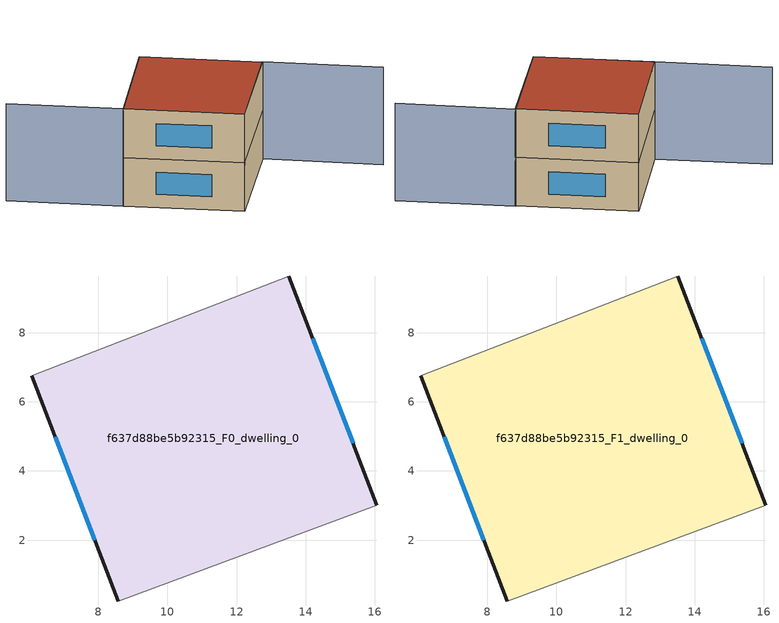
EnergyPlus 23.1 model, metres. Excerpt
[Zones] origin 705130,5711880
f637d88be5b92315_F0_dwelling_0
 floor ground (EU_floor_Construction): 13.51,9.64 16.06,3 8.58,0.24 6.07,6.75 z0
 wall outside (EU_wall_Construction): 16.06,3 13.51,9.64 / 6.07,6.75 8.58,0.24 z0:3
 wall adiabatic (EU_wall_Construction): 13.51,9.64 6.07,6.75 / 8.58,0.24 16.06,3 z0:3
 window (EU_Window_Construction): 15.37,4.8 14.2,7.84 / 6.75,4.99 7.9,2 z0.81:2.19
f637d88be5b92315_F1_dwelling_0
 floor to f637d88be5b92315_F0_dwelling_0 (EU_floor_Construction): 13.51,9.64 16.05,3 8.58,0.24 6.07,6.75 z3
 wall outside (EU_wall_Construction): 16.06,3 13.51,9.64 / 6.07,6.75 8.58,0.24 z3:6
 wall adiabatic (EU_wall_Construction): 13.51,9.64 6.07,6.75 / 8.58,0.24 16.06,3 z3:6
 window (EU_Window_Construction): 15.37,4.8 14.2,7.84 / 6.75,4.99 7.9,2 z3.81:5.19
 roof outside (EU_roof_Construction): 16.06,3 13.51,9.64 6.07,6.75 8.58,0.24 z6
shading: 8.58,0.24 16.1,3.06 / 16.1,3.06 18.54,-3.46 / 13.52,9.63 6.07,6.75 / 6.07,6.75 3.64,13.05 z0:6
[Building]
EU S2 Campaign: North Axis=0; Terrain=City; Solar Distribution=FullExterior
[Site:Location]
London: Latitude=51.5; Longitude=-0.5; Time Zone=0; Elevation=25
[SizingPeriod:WeatherFileDays]
AnnualSizingPeriod: Begin Month=1; Begin Day of Month=1; End Month=12; End Day of Month=31; Day of Week for Start Day=Monday; Use Weather File Daylight Saving Period=No; Use Weather File Rain and Snow Indicators=No
[MATERIAL]
EU_InternalMass_Material: Roughness=MediumRough; Thickness=0.1; Conductivity=1; Density=1800; Specific Heat=900; Thermal Absorptance=0.9; Solar Absorptance=0.7; Visible Absorptance=0.7
[MATERIAL:NOMASS] Roughness=MediumRough; Thermal Absorptance=0.9; Solar Absorptance=0.7; Visible Absorptance=0.7
Name | Thermal Resistance
EU_wall_NoMass | 0.727863
EU_roof_NoMass | 0.773354
EU_floor_NoMass | 1.79329
[WINDOWMATERIAL:SIMPLEGLAZINGSYSTEM]
EU_Window_SimpleGlazing: UFactor=2.58614; Solar Heat Gain Coefficient=0.76; Visible Transmittance=0.76
[CONSTRUCTION]
EU_wall_Construction: EU_wall_NoMass
EU_roof_Construction: EU_roof_NoMass
EU_floor_Construction: EU_floor_NoMass
EU_Window_Construction: EU_Window_SimpleGlazing
EU_InternalMass_Construction: EU_InternalMass_Material
[ZONE] Type=1; Multiplier=1; Ceiling Height=autocalculate; Volume=168.422; Floor Area=autocalculate; Part of Total Floor Area=Yes
f637d88be5b92315_F0_dwelling_0; f637d88be5b92315_F1_dwelling_0
[INTERNALMASS] Construction=EU_InternalMass_Construction; Surface Area=56.1404
Name | Zone or ZoneList
f637d88be5b92315_F0_dwelling_0_EU_InternalMass | f637d88be5b92315_F0_dwelling_0
f637d88be5b92315_F1_dwelling_0_EU_InternalMass | f637d88be5b92315_F1_dwelling_0
[OTHEREQUIPMENT] Fuel Type=Electricity; Design Level Calculation Method=Watts/Area; Power per Zone Floor Area=1; Fraction Latent=0; Fraction Radiant=0; Fraction Lost=0; Carbon Dioxide Generation Rate=0; EndUse Subcategory=EU_Step8_InternalGains
Name | Zone or ZoneList or Space or SpaceList | Schedule
EU_Step8_InternalGain_f637d88be5b92315_F0_dwelling_0_f000 | f637d88be5b92315_F0_dwelling_0 | EU_Step8_GainSchedule_f637d88be5b92315_F0_dwelling_0_f000
EU_Step8_InternalGain_f637d88be5b92315_F1_dwelling_0_f000 | f637d88be5b92315_F1_dwelling_0 | EU_Step8_GainSchedule_f637d88be5b92315_F1_dwelling_0_f000
[ZONEVENTILATION:DESIGNFLOWRATE] Schedule=EU_AlwaysOn; Design Flow Rate Calculation Method=AirChanges/Hour; Air Changes per Hour=0.484901; Ventilation Type=Natural; Fan Pressure Rise=0; Fan Total Efficiency=1; Constant Term Coefficient=1; Temperature Term Coefficient=0; Velocity Term Coefficient=0; Velocity Squared Term Coefficient=0; Minimum Indoor Temperature=-100; Maximum Indoor Temperature=100; Delta Temperature=-100; Minimum Outdoor Temperature=-100; Maximum Outdoor Temperature=100; Maximum Wind Speed=40
Name | Zone or ZoneList or Space or SpaceList
EU_ConstantAir_f637d88be5b92315_F0_dwelling_0 | f637d88be5b92315_F0_dwelling_0
EU_ConstantAir_f637d88be5b92315_F1_dwelling_0 | f637d88be5b92315_F1_dwelling_0
[HVACTEMPLATE:THERMOSTAT] Constant Heating Setpoint=20; Constant Cooling Setpoint=50
EU_HeatOnly_f637d88be5b92315_F0_dwelling_0; EU_HeatOnly_f637d88be5b92315_F1_dwelling_0
[HVACTEMPLATE:ZONE:IDEALLOADSAIRSYSTEM] System Availability Schedule=EU_AlwaysOn; Maximum Heating Supply Air Temperature=50; Minimum Cooling Supply Air Temperature=13; Maximum Heating Supply Air Humidity Ratio=0.0156; Minimum Cooling Supply Air Humidity Ratio=0.0077; Heating Limit=NoLimit; Cooling Limit=NoLimit; Heating Availability Schedule=EU_AlwaysOn; Cooling Availability Schedule=EU_CoolingOff; Dehumidification Control Type=ConstantSensibleHeatRatio; Cooling Sensible Heat Ratio=0.7; Dehumidification Setpoint=60; Humidification Control Type=None; Humidification Setpoint=30; Outdoor Air Method=None; Outdoor Air Flow Rate per Person=0.00944; Outdoor Air Flow Rate per Zone Floor Area=0; Outdoor Air Flow Rate per Zone=0; Demand Controlled Ventilation Type=None; Outdoor Air Economizer Type=NoEconomizer; Heat Recovery Type=None; Sensible Heat Recovery Effectiveness=0.7; Latent Heat Recovery Effectiveness=0.65
Name | Template Thermostat
f637d88be5b92315_F0_dwelling_0 | EU_HeatOnly_f637d88be5b92315_F0_dwelling_0
f637d88be5b92315_F1_dwelling_0 | EU_HeatOnly_f637d88be5b92315_F1_dwelling_0
[SIZING:ZONE] Zone Cooling Design Supply Air Temperature Input Method=SupplyAirTemperature; Zone Cooling Design Supply Air Temperature=13; Zone Heating Design Supply Air Temperature Input Method=SupplyAirTemperature; Zone Heating Design Supply Air Temperature=50; Zone Cooling Design Supply Air Humidity Ratio=0.008; Zone Heating Design Supply Air Humidity Ratio=0.008; Cooling Design Air Flow Method=DesignDay; Cooling Design Air Flow Rate=0; Cooling Minimum Air Flow per Zone Floor Area=0.000762; Cooling Minimum Air Flow=0; Cooling Minimum Air Flow Fraction=0.2; Heating Design Air Flow Method=DesignDay; Heating Design Air Flow Rate=0; Heating Maximum Air Flow per Zone Floor Area=0.002032; Heating Maximum Air Flow=0.141576; Heating Maximum Air Flow Fraction=0.3; Account for Dedicated Outdoor Air System=No; Dedicated Outdoor Air System Control Strategy=NeutralSupplyAir; Dedicated Outdoor Air Low Setpoint Temperature for Design=autosize; Dedicated Outdoor Air High Setpoint Temperature for Design=autosize; Zone Load Sizing Method=Sensible Load Only No Latent Load; Zone Latent Cooling Design Supply Air Humidity Ratio Input Method=HumidityRatioDifference; Zone Cooling Design Supply Air Humidity Ratio Difference=0.005; Zone Latent Heating Design Supply Air Humidity Ratio Input Method=HumidityRatioDifference; Zone Humidification Design Supply Air Humidity Ratio Difference=0.005
f637d88be5b92315_F0_dwelling_0; f637d88be5b92315_F1_dwelling_0
[SCHEDULE:CONSTANT]
Name | Hourly Value
EU_AlwaysOn | 1
EU_CoolingOff | 0
[SCHEDULE:FILE] Column Number=1; Rows to Skip at Top=0; Number of Hours of Data=8760; Column Separator=Comma; Interpolate to Timestep=No; Minutes per Item=60; Adjust Schedule for Daylight Savings=Yes
Name | File
EU_Step8_GainSchedule_f637d88be5b92315_F0_dwelling_0_f000 | ../../schedules/f637d88be5b92315/f637d88be5b92315_F0_dwelling_0_f000_gain.csv
EU_Step8_GainSchedule_f637d88be5b92315_F1_dwelling_0_f000 | ../../schedules/f637d88be5b92315/f637d88be5b92315_F1_dwelling_0_f000_gain.csv
